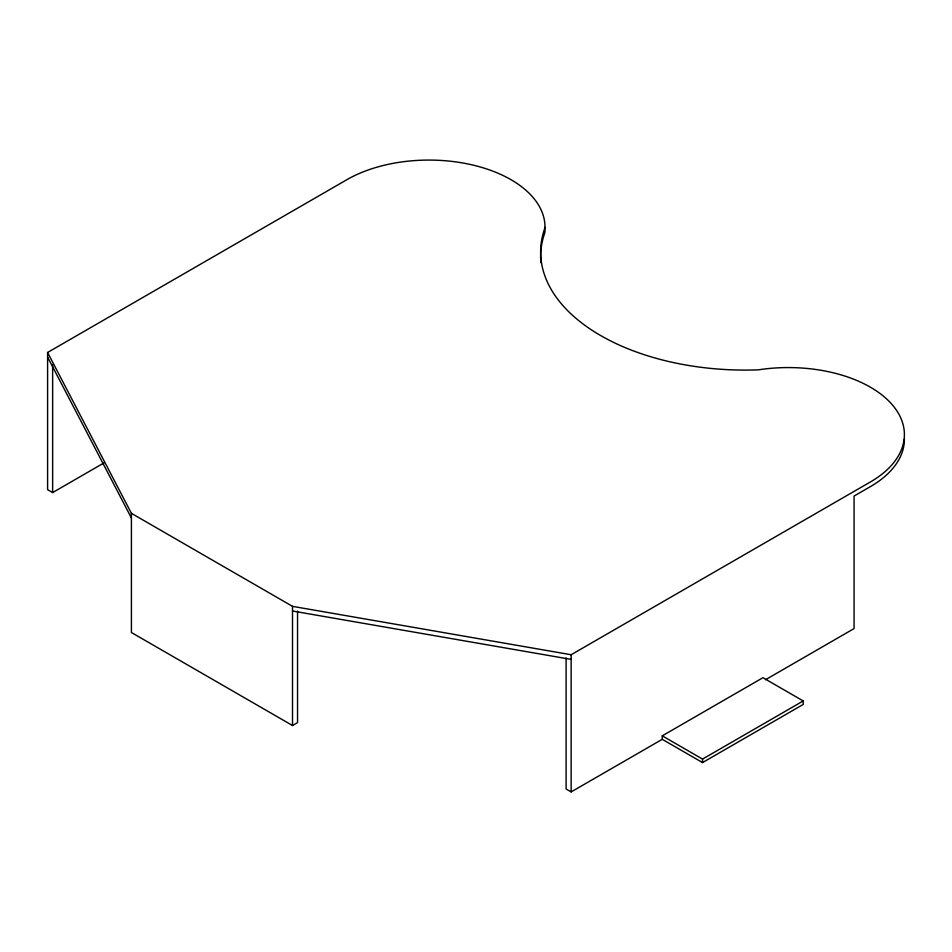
<?xml version="1.0" encoding="UTF-8"?>
<svg xmlns="http://www.w3.org/2000/svg" width="952" height="952" viewBox="0 0 952 952"><rect width="100%" height="100%" fill="white"/><g stroke="black" fill="none" stroke-linecap="round" stroke-linejoin="round"><path stroke-width="1.43" d="M47.6 352.478L346.861 179.702A116.073 67.009 0 0 1 473.346 165.172A116.073 67.009 0 0 1 544.996 227.088L544.627 228.73A204.609 118.131 0 0 0 758.292 369.852A116.073 67.009 0 0 1 888.847 401.078A116.073 67.009 0 0 1 870.402 481.962L571.14 654.738L292.514 606.353L131.412 513.342L47.6 352.478L47.6 489.661L52.634 492.565L104.077 462.874M131.412 513.342L131.412 632.509L292.514 725.519L297.548 722.616L297.548 611.065M662.259 739.323L662.259 735.837L762.945 677.705L803.214 700.958L803.214 704.444L702.54 762.576L662.259 739.323L571.14 791.921L566.107 789.018L566.107 657.963M765.515 679.716L854.063 628.582L854.063 496.052L870.402 486.615A116.073 67.009 0 0 0 904.4 439.229M662.259 735.837L702.54 759.089L803.214 700.958M292.514 611.005L571.14 659.391M47.6 357.131L131.412 517.995M702.54 759.089L702.54 762.576M571.14 654.738L571.14 791.921M292.514 606.353L292.514 725.519M52.634 364.449L52.634 492.565M540.903 262.692A204.609 118.131 0 0 1 544.627 233.383L544.996 231.729A116.073 67.009 0 0 0 544.758 227.373"/></g></svg>
